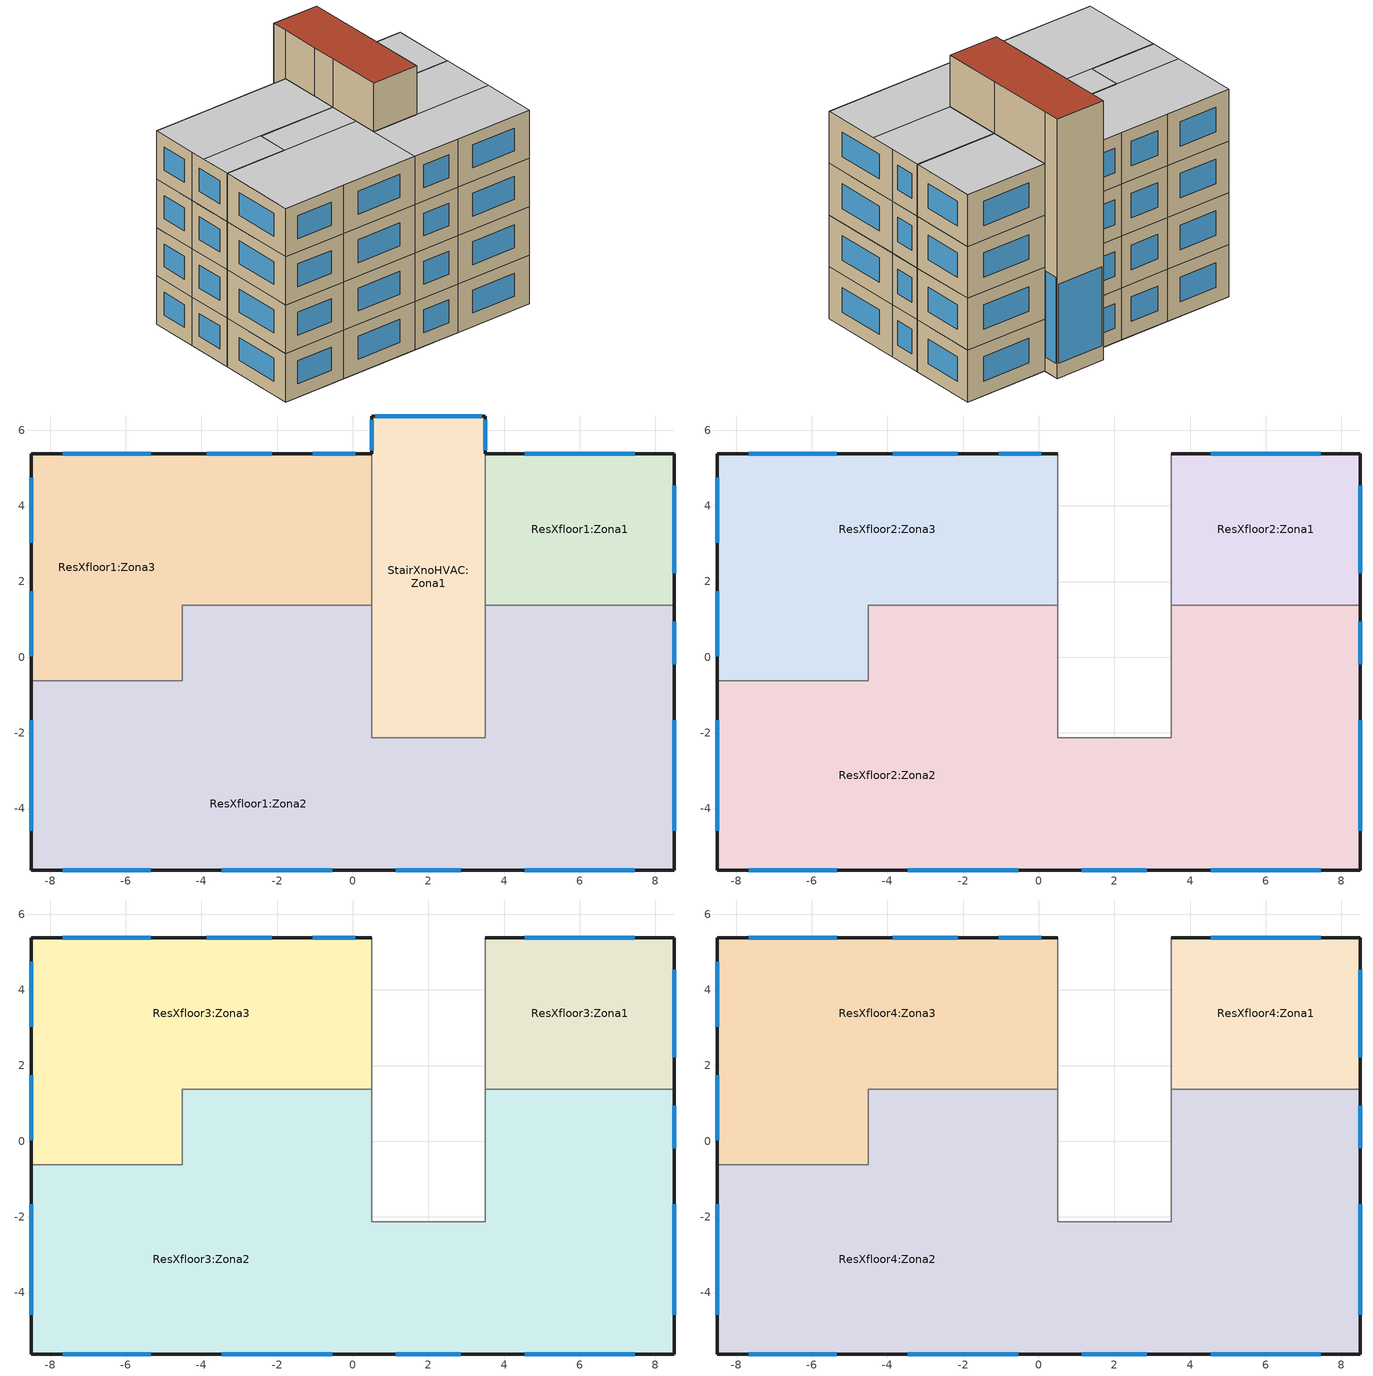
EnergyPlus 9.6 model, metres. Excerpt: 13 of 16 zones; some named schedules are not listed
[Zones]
ResXfloor1:Zona3
 floor adiabatic (Pavimento interno di progetto): 0.5,1.38 -4.5,1.38 -4.5,5.38 0.5,5.38 z0; -4.5,-0.62 -8.5,-0.62 -8.5,5.38 -4.5,5.38 z0
 wall outside (_wall_MOD): 0.5,5.38 -1.5,5.38 -4.5,5.38 -8.5,5.38 -8.5,2.38 -8.5,-0.62 z0:3
 wall to ResXfloor1:Zona2 (115mm single leaf brick (plastered both sides)): -8.5,-0.62 -6,-0.62 -4.5,-0.62 -4.5,1.38 -1.5,1.38 0.5,1.38 z0:3
 wall to StairXnoHVAC:Zona1 (Parete semi-esposta di progetto): 0.5,1.38 0.5,2.88 0.5,5.38 z0:3
 window (Dbl LoE (e2=.1) Clr 6mm/13mm Arg - 1001): 0.06,5.38 -1.06,5.38 / -2.14,5.38 -3.86,5.38 / -5.34,5.38 -7.66,5.38 / -8.5,4.74 -8.5,3.02 / -8.5,1.74 -8.5,0.02 z0.84:2.26
ResXfloor1:Zona2
 floor adiabatic (Pavimento interno di progetto): -4.5,-2.12 -8.5,-2.12 -8.5,-0.62 -4.5,-0.62 z0; 0.5,-2.12 -4.5,-2.12 -4.5,1.38 0.5,1.38 z0; 3.5,-5.62 -8.5,-5.62 -8.5,-2.12 3.5,-2.12 z0; 8.5,-5.62 3.5,-5.62 3.5,1.38 8.5,1.38 z0
 wall outside (_wall_MOD): -8.5,-0.62 -8.5,-5.62 -4.5,-5.62 0.5,-5.62 3.5,-5.62 8.5,-5.62 8.5,-0.62 8.5,1.38 z0:3
 wall to StairXnoHVAC:Zona1 (Parete semi-esposta di progetto): 3.5,1.38 3.5,-2.12 0.5,-2.12 0.5,1.38 z0:3
 wall to ResXfloor1:Zona1 (115mm single leaf brick (plastered both sides)): 8.5,1.38 3.5,1.38 z0:3
 window (Dbl LoE (e2=.1) Clr 6mm/13mm Arg - 1001): -8.5,-1.66 -8.5,-4.58 / -7.66,-5.62 -5.34,-5.62 / -3.46,-5.62 -0.54,-5.62 / 1.14,-5.62 2.86,-5.62 / 4.54,-5.62 7.46,-5.62 / 8.5,-4.58 8.5,-1.66 / 8.5,-0.18 8.5,0.94 z0.84:2.26
StairXnoHVAC:Zona1
 floor adiabatic (Pavimento interno di progetto): 3.5,-2.12 0.5,-2.12 0.5,6.38 3.5,6.38 z0
 wall outside (_wall_MOD): 3.5,5.38 3.5,6.38 0.5,6.38 0.5,5.38 z0:15
 wall to ResXfloor1:Zona1 (Parete semi-esposta di progetto_Rev): 3.5,1.38 3.5,5.38 z0:3
 wall to ResXfloor2:Zona3 (Parete semi-esposta di progetto_Rev): 0.5,5.38 0.5,2.88 0.5,1.38 z3:6
 wall to ResXfloor2:Zona2 (Parete semi-esposta di progetto_Rev): 0.5,1.38 0.5,-2.12 3.5,-2.12 3.5,1.38 z3:6
 wall to ResXfloor2:Zona1 (Parete semi-esposta di progetto_Rev): 3.5,1.38 3.5,5.38 z3:6
 wall to ResXfloor3:Zona3 (Parete semi-esposta di progetto_Rev): 0.5,5.38 0.5,2.88 0.5,1.38 z6:9
 wall to ResXfloor3:Zona2 (Parete semi-esposta di progetto_Rev): 0.5,1.38 0.5,-2.12 3.5,-2.12 3.5,1.38 z6:9
 wall to ResXfloor3:Zona1 (Parete semi-esposta di progetto_Rev): 3.5,1.38 3.5,5.38 z6:9
 wall to ResXfloor4:Zona3 (Parete semi-esposta di progetto_Rev): 0.5,5.38 0.5,2.88 0.5,1.38 z9:12
 wall to ResXfloor4:Zona2 (Parete semi-esposta di progetto_Rev): 0.5,1.38 0.5,-2.12 3.5,-2.12 3.5,1.38 z9:12
 wall to ResXfloor4:Zona1 (Parete semi-esposta di progetto_Rev): 3.5,1.38 3.5,5.38 z9:12
 wall to ResXfloor5:Zona3 (Parete semi-esposta di progetto_Rev): 0.5,5.38 0.5,2.88 0.5,1.38 z12:15
 wall to ResXfloor5:Zona2 (Parete semi-esposta di progetto_Rev): 0.5,1.38 0.5,-2.12 3.5,-2.12 3.5,1.38 z12:15
 wall to ResXfloor5:Zona1 (Parete semi-esposta di progetto_Rev): 3.5,1.38 3.5,5.38 z12:15
 window (Dbl LoE (e2=.1) Clr 6mm/13mm Arg - 1001): 3.5,5.47 3.5,6.28 z0.84:5.82
 window (Sgl Clr 6mm - 1002): 3.4,6.38 0.59,6.38 z0.84:5.43
 window (Trp LoE (e2=e5=.1) Clr 3mm/13mm Arg - 1003): 0.5,6.28 0.5,5.47 z0.84:5.82
 roof outside (_FlatRoof_mod): 0.5,-2.12 3.5,-2.12 3.5,6.38 0.5,6.38 z15
ResXfloor1:Zona1
 floor adiabatic (Pavimento interno di progetto): 8.5,1.38 3.5,1.38 3.5,5.38 8.5,5.38 z0
 wall outside (_wall_MOD): 8.5,1.38 8.5,5.38 3.5,5.38 z0:3
 window (Dbl LoE (e2=.1) Clr 6mm/13mm Arg - 1001): 8.5,2.21 8.5,4.54 / 7.46,5.38 4.54,5.38 z0.84:2.26
ResXfloor2:Zona3
 floor to ResXfloor1:Zona3 (Pavimento interno di progetto_Reversed_Rev): -4.5,-0.62 -8.5,-0.62 -8.5,1.38 -4.5,1.38 z3; 0.5,1.38 -8.5,1.38 -8.5,5.38 0.5,5.38 z3
 wall outside (_wall_MOD): 0.5,5.38 -1.5,5.38 -4.5,5.38 -8.5,5.38 -8.5,2.38 -8.5,-0.62 z3:6
 wall to ResXfloor2:Zona2 (115mm single leaf brick (plastered both sides)): -8.5,-0.62 -6,-0.62 -4.5,-0.62 -4.5,1.38 -1.5,1.38 0.5,1.38 z3:6
 window (Dbl LoE (e2=.1) Clr 6mm/13mm Arg - 1001): 0.06,5.38 -1.06,5.38 / -2.14,5.38 -3.86,5.38 / -5.34,5.38 -7.66,5.38 / -8.5,4.74 -8.5,3.02 / -8.5,1.74 -8.5,0.02 z3.84:5.26
ResXfloor2:Zona2
 floor to ResXfloor1:Zona2 (Pavimento interno di progetto_Reversed_Rev): 8.5,-2.12 3.5,-2.12 3.5,1.38 8.5,1.38 z3; 8.5,-5.62 0.5,-5.62 0.5,-2.12 8.5,-2.12 z3; 0.5,-0.62 -4.5,-0.62 -4.5,1.38 0.5,1.38 z3; 0.5,-5.62 -8.5,-5.62 -8.5,-0.62 0.5,-0.62 z3
 wall outside (_wall_MOD): -8.5,-0.62 -8.5,-5.62 -4.5,-5.62 0.5,-5.62 3.5,-5.62 8.5,-5.62 8.5,-0.62 8.5,1.38 z3:6
 wall to ResXfloor2:Zona1 (115mm single leaf brick (plastered both sides)): 8.5,1.38 3.5,1.38 z3:6
 window (Dbl LoE (e2=.1) Clr 6mm/13mm Arg - 1001): -8.5,-1.66 -8.5,-4.58 / -7.66,-5.62 -5.34,-5.62 / -3.46,-5.62 -0.54,-5.62 / 1.14,-5.62 2.86,-5.62 / 4.54,-5.62 7.46,-5.62 / 8.5,-4.58 8.5,-1.66 / 8.5,-0.18 8.5,0.94 z3.84:5.26
ResXfloor2:Zona1
 floor to ResXfloor1:Zona1 (Pavimento interno di progetto_Reversed_Rev): 8.5,1.38 3.5,1.38 3.5,5.38 8.5,5.38 z3
 wall outside (_wall_MOD): 8.5,1.38 8.5,5.38 3.5,5.38 z3:6
 window (Dbl LoE (e2=.1) Clr 6mm/13mm Arg - 1001): 8.5,2.21 8.5,4.54 / 7.46,5.38 4.54,5.38 z3.84:5.26
ResXfloor3:Zona3
 floor to ResXfloor2:Zona3 (Pavimento interno di progetto_Reversed_Rev): -4.5,-0.62 -8.5,-0.62 -8.5,1.38 -4.5,1.38 z6; 0.5,1.38 -8.5,1.38 -8.5,5.38 0.5,5.38 z6
 wall outside (_wall_MOD): 0.5,5.38 -1.5,5.38 -4.5,5.38 -8.5,5.38 -8.5,2.38 -8.5,-0.62 z6:9
 wall to ResXfloor3:Zona2 (115mm single leaf brick (plastered both sides)): -8.5,-0.62 -6,-0.62 -4.5,-0.62 -4.5,1.38 -1.5,1.38 0.5,1.38 z6:9
 window (Dbl LoE (e2=.1) Clr 6mm/13mm Arg - 1001): 0.06,5.38 -1.06,5.38 / -2.14,5.38 -3.86,5.38 / -5.34,5.38 -7.66,5.38 / -8.5,4.74 -8.5,3.02 / -8.5,1.74 -8.5,0.02 z6.84:8.26
ResXfloor3:Zona2
 floor to ResXfloor2:Zona2 (Pavimento interno di progetto_Reversed_Rev): 8.5,-2.12 3.5,-2.12 3.5,1.38 8.5,1.38 z6; 8.5,-5.62 0.5,-5.62 0.5,-2.12 8.5,-2.12 z6; 0.5,-0.62 -4.5,-0.62 -4.5,1.38 0.5,1.38 z6; 0.5,-5.62 -8.5,-5.62 -8.5,-0.62 0.5,-0.62 z6
 wall outside (_wall_MOD): -8.5,-0.62 -8.5,-5.62 -4.5,-5.62 0.5,-5.62 3.5,-5.62 8.5,-5.62 8.5,-0.62 8.5,1.38 z6:9
 wall to ResXfloor3:Zona1 (115mm single leaf brick (plastered both sides)): 8.5,1.38 3.5,1.38 z6:9
 window (Dbl LoE (e2=.1) Clr 6mm/13mm Arg - 1001): -8.5,-1.66 -8.5,-4.58 / -7.66,-5.62 -5.34,-5.62 / -3.46,-5.62 -0.54,-5.62 / 1.14,-5.62 2.86,-5.62 / 4.54,-5.62 7.46,-5.62 / 8.5,-4.58 8.5,-1.66 / 8.5,-0.18 8.5,0.94 z6.84:8.26
ResXfloor3:Zona1
 floor to ResXfloor2:Zona1 (Pavimento interno di progetto_Reversed_Rev): 8.5,1.38 3.5,1.38 3.5,5.38 8.5,5.38 z6
 wall outside (_wall_MOD): 8.5,1.38 8.5,5.38 3.5,5.38 z6:9
 window (Dbl LoE (e2=.1) Clr 6mm/13mm Arg - 1001): 8.5,2.21 8.5,4.54 / 7.46,5.38 4.54,5.38 z6.84:8.26
ResXfloor4:Zona3
 floor to ResXfloor3:Zona3 (Pavimento interno di progetto_Reversed_Rev): -4.5,-0.62 -8.5,-0.62 -8.5,1.38 -4.5,1.38 z9; 0.5,1.38 -8.5,1.38 -8.5,5.38 0.5,5.38 z9
 wall outside (_wall_MOD): 0.5,5.38 -1.5,5.38 -4.5,5.38 -8.5,5.38 -8.5,2.38 -8.5,-0.62 z9:12
 wall to ResXfloor4:Zona2 (115mm single leaf brick (plastered both sides)): -8.5,-0.62 -6,-0.62 -4.5,-0.62 -4.5,1.38 -1.5,1.38 0.5,1.38 z9:12
 window (Dbl LoE (e2=.1) Clr 6mm/13mm Arg - 1001): 0.06,5.38 -1.06,5.38 / -2.14,5.38 -3.86,5.38 / -5.34,5.38 -7.66,5.38 / -8.5,4.74 -8.5,3.02 / -8.5,1.74 -8.5,0.02 z9.84:11.26
 ceiling to ResXfloor5:Zona3 (Pavimento interno di progetto_Reversed): -8.5,-0.62 -4.5,-0.62 -4.5,1.38 -8.5,1.38 z12; -8.5,1.38 0.5,1.38 0.5,5.38 -8.5,5.38 z12
ResXfloor4:Zona2
 floor to ResXfloor3:Zona2 (Pavimento interno di progetto_Reversed_Rev): 8.5,-2.12 3.5,-2.12 3.5,1.38 8.5,1.38 z9; 8.5,-5.62 0.5,-5.62 0.5,-2.12 8.5,-2.12 z9; 0.5,-0.62 -4.5,-0.62 -4.5,1.38 0.5,1.38 z9; 0.5,-5.62 -8.5,-5.62 -8.5,-0.62 0.5,-0.62 z9
 wall outside (_wall_MOD): -8.5,-0.62 -8.5,-5.62 -4.5,-5.62 0.5,-5.62 3.5,-5.62 8.5,-5.62 8.5,-0.62 8.5,1.38 z9:12
 wall to ResXfloor4:Zona1 (115mm single leaf brick (plastered both sides)): 8.5,1.38 3.5,1.38 z9:12
 window (Dbl LoE (e2=.1) Clr 6mm/13mm Arg - 1001): -8.5,-1.66 -8.5,-4.58 / -7.66,-5.62 -5.34,-5.62 / -3.46,-5.62 -0.54,-5.62 / 1.14,-5.62 2.86,-5.62 / 4.54,-5.62 7.46,-5.62 / 8.5,-4.58 8.5,-1.66 / 8.5,-0.18 8.5,0.94 z9.84:11.26
 ceiling to ResXfloor5:Zona2 (Pavimento interno di progetto_Reversed): 3.5,-2.12 8.5,-2.12 8.5,1.38 3.5,1.38 z12; 0.5,-5.62 8.5,-5.62 8.5,-2.12 0.5,-2.12 z12; -4.5,-0.62 0.5,-0.62 0.5,1.38 -4.5,1.38 z12; -8.5,-5.62 0.5,-5.62 0.5,-0.62 -8.5,-0.62 z12
ResXfloor4:Zona1
 floor to ResXfloor3:Zona1 (Pavimento interno di progetto_Reversed_Rev): 8.5,1.38 3.5,1.38 3.5,5.38 8.5,5.38 z9
 wall outside (_wall_MOD): 8.5,1.38 8.5,5.38 3.5,5.38 z9:12
 window (Dbl LoE (e2=.1) Clr 6mm/13mm Arg - 1001): 8.5,2.21 8.5,4.54 / 7.46,5.38 4.54,5.38 z9.84:11.26
 ceiling to ResXfloor5:Zona1 (Pavimento interno di progetto_Reversed): 3.5,1.38 8.5,1.38 8.5,5.38 3.5,5.38 z12
shading: 0.5,5.38 3.5,5.38 3.5,6.38 0.5,6.38 z0; -8.5,-5.62 8.5,-5.62 8.5,5.38 -8.5,5.38 z0
[Building]
Building: North Axis=0; Terrain=Suburbs; Loads Convergence Tolerance Value=0.04; Temperature Convergence Tolerance Value=0.4; Solar Distribution=FullExterior; Maximum Number of Warmup Days=25; Minimum Number of Warmup Days=6
[Site:Location]
Senza titolo (01-01:31-12)  (01-01:31-12): Latitude=45.22; Longitude=7.65; Time Zone=1; Elevation=287
[SizingPeriod:DesignDay] Day of Month=15; Day Type=SummerDesignDay; Humidity Condition Type=WetBulb; Barometric Pressure=97924.4; Wind Speed=0; Wind Direction=0; Rain Indicator=No; Snow Indicator=No; Daylight Saving Time Indicator=Yes; Solar Model Indicator=ASHRAEClearSky; Sky Clearness=0.98
Name | Month | Maximum DryBulb Temperature | Daily DryBulb Temperature Range | Wetbulb or DewPoint at Maximum DryBulb
Summer Design Day in Senza titolo (01-01:31-12) Giu | 6 | 31.8 | 11.1 | 22.9
Summer Design Day in Senza titolo (01-01:31-12) Lug | 7 | 32.1 | 11 | 22.8
Summer Design Day in Senza titolo (01-01:31-12) Ago | 8 | 32.8 | 11.5 | 23.5
Summer Design Day in Senza titolo (01-01:31-12) Set | 9 | 29 | 11.5 | 20.2
[Site:GroundTemperature:BuildingSurface]
18, 18, 18, 18, 18, 18, 18, 18, 18, 18, 18, 18
[Site:GroundTemperature:FCfactorMethod]
January Ground Temperature=1.99; February Ground Temperature=1.11; March Ground Temperature=2.67; April Ground Temperature=5.12; May Ground Temperature=11.52; June Ground Temperature=16.46; July Ground Temperature=19.79; August Ground Temperature=20.81; September Ground Temperature=19.08; October Ground Temperature=15.24; November Ground Temperature=10.12; December Ground Temperature=5.36
[Site:GroundTemperature:Shallow]
14, 14, 14, 14, 14, 14, 14, 14, 14, 14, 14, 14
[Site:GroundTemperature:Deep]
14, 14, 14, 14, 14, 14, 14, 14, 14, 14, 14, 14
[Site:GroundReflectance]
0.2, 0.2, 0.2, 0.2, 0.2, 0.2, 0.2, 0.2, 0.2, 0.2, 0.2, 0.2
[Site:GroundReflectance:SnowModifier]
2, 2
[Material] Roughness=Rough; Thermal Absorptance=0.9
Name | Thickness | Conductivity | Density | Specific Heat | Solar Absorptance | Visible Absorptance
Cast Concrete (Dense)_.1 | 0.1 | 1.4 | 2100 | 840 | 0.6 | 0.6
Gypsum Plastering_.013 | 0.013 | 0.4 | 1000 | 1000 | 0.5 | 0.5
Brickwork Inner_.115 | 0.115 | 0.62 | 1700 | 800 | 0.7 | 0.7
Brickwork Outer_.1 | 0.1 | 0.84 | 1700 | 800 | 0.7 | 0.7
XPS Extruded Polystyrene  - CO2 Blowing_.0795 | 0.0795 | 0.034 | 35 | 1400 | 0.6 | 0.6
Concrete Block (Medium)_.1 | 0.1 | 0.51 | 1400 | 1000 | 0.6 | 0.6
Cement/plaster/mortar - cement plaster sand aggregate_.015 | 0.015 | 0.72 | 1860 | 840 | 0.6 | 0.6
_Insulation_.0001 | 0.0001 | 0.04 | 15 | 1400 | 0.6 | 0.6
Brick_.06 | 0.06 | 0.72 | 1920 | 840 | 0.6 | 0.6
Concrete Block (Medium)_.13 | 0.13 | 0.51 | 1400 | 1000 | 0.6 | 0.6
Gypsum Plastering_.015 | 0.015 | 0.4 | 1000 | 1000 | 0.5 | 0.5
Asphalt 1_.01 | 0.01 | 0.7 | 2100 | 1000 | 0.85 | 0.9
MW Glass Wool (rolls)_.0001 | 0.0001 | 0.04 | 12 | 840 | 0.6 | 0.6
Cement/plaster/mortar - cement plaster_.04 | 0.04 | 0.72 | 1760 | 840 | 0.6 | 0.6
Concrete cast - dense reinforced_.2 | 0.2 | 1.9 | 2300 | 840 | 0.6 | 0.6
Plasterboard_.013 | 0.013 | 0.25 | 2800 | 896 | 0.5 | 0.5
[Material:NoMass]
9_RVAL_4: Roughness=Rough; Thermal Resistance=0.18; Thermal Absorptance=0.9; Solar Absorptance=0.7; Visible Absorptance=0.7
[WindowMaterial:Glazing] Optical Data Type=SpectralAverage; Infrared Transmittance at Normal Incidence=0; Conductivity=0.9; Dirt Correction Factor for Solar and Visible Transmittance=1
Name | Thickness | Solar Transmittance at Normal Incidence | Front Side Solar Reflectance at Normal Incidence | Back Side Solar Reflectance at Normal Incidence | Visible Transmittance at Normal Incidence | Front Side Visible Reflectance at Normal Incidence | Back Side Visible Reflectance at Normal Incidence | Front Side Infrared Hemispherical Emissivity | Back Side Infrared Hemispherical Emissivity
2 | 0.003 | 0.837 | 0.075 | 0.075 | 0.898 | 0.081 | 0.081 | 0.84 | 0.84
3 | 0.006 | 0.775 | 0.071 | 0.071 | 0.881 | 0.08 | 0.08 | 0.84 | 0.84
40 | 0.003 | 0.63 | 0.19 | 0.22 | 0.85 | 0.056 | 0.079 | 0.84 | 0.1
41 | 0.003 | 0.63 | 0.22 | 0.19 | 0.85 | 0.079 | 0.056 | 0.1 | 0.84
42 | 0.006 | 0.6 | 0.17 | 0.22 | 0.84 | 0.055 | 0.078 | 0.84 | 0.1
[WindowMaterial:Gas]
1004: Gas Type=Argon; Thickness=0.013
[WindowMaterial:Blind]
20002: Slat Orientation=Horizontal; Slat Width=0.025; Slat Separation=0.01875; Slat Thickness=0.001; Slat Angle=45; Slat Conductivity=0.9; Slat Beam Solar Transmittance=0; Front Side Slat Beam Solar Reflectance=0.5; Back Side Slat Beam Solar Reflectance=0.5; Slat Diffuse Solar Transmittance=0; Front Side Slat Diffuse Solar Reflectance=0.5; Back Side Slat Diffuse Solar Reflectance=0.5; Slat Beam Visible Transmittance=0; Front Side Slat Beam Visible Reflectance=0.5; Back Side Slat Beam Visible Reflectance=0.5; Slat Diffuse Visible Transmittance=0; Front Side Slat Diffuse Visible Reflectance=0.5; Back Side Slat Diffuse Visible Reflectance=0.5; Slat Infrared Hemispherical Transmittance=0; Front Side Slat Infrared Hemispherical Emissivity=0.9; Back Side Slat Infrared Hemispherical Emissivity=0.9; Blind to Glass Distance=0.05; Blind Top Opening Multiplier=0.5; Blind Bottom Opening Multiplier=0.5; Blind Left Side Opening Multiplier=0.5; Blind Right Side Opening Multiplier=0.5; Minimum Slat Angle=0; Maximum Slat Angle=180
[Construction]
Pavimento interno di progetto; Pavimento interno di progetto_Reversed; Pavimento interno di progetto_Reversed_Rev; Massa interna di progetto: Cast Concrete (Dense)_.1
115mm single leaf brick (plastered both sides): Gypsum Plastering_.013, Brickwork Inner_.115, Gypsum Plastering_.013
Parete semi-esposta di progetto: Brickwork Outer_.1, XPS Extruded Polystyrene  - CO2 Blowing_.0795, Concrete Block (Medium)_.1, Gypsum Plastering_.013
Parete semi-esposta di progetto_Rev: Gypsum Plastering_.013, Concrete Block (Medium)_.1, XPS Extruded Polystyrene  - CO2 Blowing_.0795, Brickwork Outer_.1
_wall_MOD: Cement/plaster/mortar - cement plaster sand aggregate_.015, _Insulation_.0001, Brick_.06, 9_RVAL_4, Concrete Block (Medium)_.13, Gypsum Plastering_.015
_FlatRoof_mod: Asphalt 1_.01, MW Glass Wool (rolls)_.0001, Cement/plaster/mortar - cement plaster_.04, Concrete cast - dense reinforced_.2, Plasterboard_.013
Dbl LoE (e2=.1) Clr 6mm/13mm Arg - 1001: 42, 1004, 3
Dbl LoE (e2=.1) Clr 6mm/13mm Arg - 2001: 20002, 42, 1004, 3
Sgl Clr 6mm - 1002: 3
Trp LoE (e2=e5=.1) Clr 3mm/13mm Arg - 1003: 40, 1004, 2, 1004, 41
Trp LoE (e2=e5=.1) Clr 3mm/13mm Arg - 2003: 40, 1004, 2, 1004, 41, 20002
[Zone] Type=1; Multiplier=1; Zone Inside Convection Algorithm=TARP
Name | Volume | Floor Area | Part of Total Floor Area
ResXfloor1:Zona3; ResXfloor2:Zona3; ResXfloor3:Zona3; ResXfloor4:Zona3 | 131.9602 | 43.9867 | Yes
ResXfloor1:Zona2; ResXfloor2:Zona2; ResXfloor3:Zona2; ResXfloor4:Zona2 | 301.5398 | 100.5133 | Yes
ResXfloor1:Zona1; ResXfloor2:Zona1; ResXfloor3:Zona1; ResXfloor4:Zona1 | 60 | 20 | Yes
StairXnoHVAC:Zona1 | 382.5 | 25.5 | No
[WindowShadingControl] Schedule=Summer (Northern Hemisphere); Shading Control Is Scheduled=Yes; Glare Control Is Active=No; Type of Slat Angle Control for Blinds=FixedSlatAngle; Multiple Surface Control Type=Group
Name | Zone | Shading Type | Construction with Shading | Shading Control Type | Setpoint | Setpoint 2 | Fenestration Surface 1 | Fenestration Surface 2 | Fenestration Surface 3 | Fenestration Surface 4 | Fenestration Surface 5 | Fenestration Surface 6 | Fenestration Surface 7
11001 | ResXfloor1:Zona3 | ExteriorBlind | Dbl LoE (e2=.1) Clr 6mm/13mm Arg - 2001 | OnIfHighOutdoorAirTempAndHighHorizontalSolar | 24 | 120 | ResXfloor1:Zona3_Wall_7_0_0_0_0_0_Win | ResXfloor1:Zona3_Wall_8_0_0_0_0_0_Win | ResXfloor1:Zona3_Wall_9_0_0_0_0_0_Win | ResXfloor1:Zona3_Wall_10_0_0_0_0_0_Win | ResXfloor1:Zona3_Wall_11_0_0_0_0_0_Win
21001 | ResXfloor1:Zona2 | ExteriorBlind | Dbl LoE (e2=.1) Clr 6mm/13mm Arg - 2001 | OnIfHighOutdoorAirTempAndHighHorizontalSolar | 24 | 120 | ResXfloor1:Zona2_Wall_8_0_0_0_0_0_Win | ResXfloor1:Zona2_Wall_9_0_0_0_0_0_Win | ResXfloor1:Zona2_Wall_10_0_0_0_0_0_Win | ResXfloor1:Zona2_Wall_11_0_0_0_0_0_Win | ResXfloor1:Zona2_Wall_12_0_0_0_0_0_Win | ResXfloor1:Zona2_Wall_13_0_0_0_0_0_Win | ResXfloor1:Zona2_Wall_14_0_0_0_0_0_Win
31001 | ResXfloor1:Zona1 | ExteriorBlind | Dbl LoE (e2=.1) Clr 6mm/13mm Arg - 2001 | OnIfHighOutdoorAirTempAndHighHorizontalSolar | 24 | 120 | ResXfloor1:Zona1_Wall_2_0_0_0_0_0_Win | ResXfloor1:Zona1_Wall_3_0_0_0_0_0_Win
41001 | ResXfloor2:Zona3 | ExteriorBlind | Dbl LoE (e2=.1) Clr 6mm/13mm Arg - 2001 | OnIfHighOutdoorAirTempAndHighHorizontalSolar | 24 | 120 | ResXfloor2:Zona3_Wall_7_0_0_0_0_0_Win | ResXfloor2:Zona3_Wall_8_0_0_0_0_0_Win | ResXfloor2:Zona3_Wall_9_0_0_0_0_0_Win | ResXfloor2:Zona3_Wall_10_0_0_0_0_0_Win | ResXfloor2:Zona3_Wall_11_0_0_0_0_0_Win
51001 | ResXfloor2:Zona2 | ExteriorBlind | Dbl LoE (e2=.1) Clr 6mm/13mm Arg - 2001 | OnIfHighOutdoorAirTempAndHighHorizontalSolar | 24 | 120 | ResXfloor2:Zona2_Wall_8_0_0_0_0_0_Win | ResXfloor2:Zona2_Wall_9_0_0_0_0_0_Win | ResXfloor2:Zona2_Wall_10_0_0_0_0_0_Win | ResXfloor2:Zona2_Wall_11_0_0_0_0_0_Win | ResXfloor2:Zona2_Wall_12_0_0_0_0_0_Win | ResXfloor2:Zona2_Wall_13_0_0_0_0_0_Win | ResXfloor2:Zona2_Wall_14_0_0_0_0_0_Win
61001 | ResXfloor2:Zona1 | ExteriorBlind | Dbl LoE (e2=.1) Clr 6mm/13mm Arg - 2001 | OnIfHighOutdoorAirTempAndHighHorizontalSolar | 24 | 120 | ResXfloor2:Zona1_Wall_2_0_0_0_0_0_Win | ResXfloor2:Zona1_Wall_3_0_0_0_0_0_Win
71001 | ResXfloor3:Zona3 | ExteriorBlind | Dbl LoE (e2=.1) Clr 6mm/13mm Arg - 2001 | OnIfHighOutdoorAirTempAndHighHorizontalSolar | 24 | 120 | ResXfloor3:Zona3_Wall_7_0_0_0_0_0_Win | ResXfloor3:Zona3_Wall_8_0_0_0_0_0_Win | ResXfloor3:Zona3_Wall_9_0_0_0_0_0_Win | ResXfloor3:Zona3_Wall_10_0_0_0_0_0_Win | ResXfloor3:Zona3_Wall_11_0_0_0_0_0_Win
81001 | ResXfloor3:Zona2 | ExteriorBlind | Dbl LoE (e2=.1) Clr 6mm/13mm Arg - 2001 | OnIfHighOutdoorAirTempAndHighHorizontalSolar | 24 | 120 | ResXfloor3:Zona2_Wall_8_0_0_0_0_0_Win | ResXfloor3:Zona2_Wall_9_0_0_0_0_0_Win | ResXfloor3:Zona2_Wall_10_0_0_0_0_0_Win | ResXfloor3:Zona2_Wall_11_0_0_0_0_0_Win | ResXfloor3:Zona2_Wall_12_0_0_0_0_0_Win | ResXfloor3:Zona2_Wall_13_0_0_0_0_0_Win | ResXfloor3:Zona2_Wall_14_0_0_0_0_0_Win
91001 | ResXfloor3:Zona1 | ExteriorBlind | Dbl LoE (e2=.1) Clr 6mm/13mm Arg - 2001 | OnIfHighOutdoorAirTempAndHighHorizontalSolar | 24 | 120 | ResXfloor3:Zona1_Wall_2_0_0_0_0_0_Win | ResXfloor3:Zona1_Wall_3_0_0_0_0_0_Win
101001 | ResXfloor4:Zona3 | ExteriorBlind | Dbl LoE (e2=.1) Clr 6mm/13mm Arg - 2001 | OnIfHighOutdoorAirTempAndHighHorizontalSolar | 24 | 120 | ResXfloor4:Zona3_Wall_7_0_0_0_0_0_Win | ResXfloor4:Zona3_Wall_8_0_0_0_0_0_Win | ResXfloor4:Zona3_Wall_9_0_0_0_0_0_Win | ResXfloor4:Zona3_Wall_10_0_0_0_0_0_Win | ResXfloor4:Zona3_Wall_11_0_0_0_0_0_Win
111001 | ResXfloor4:Zona2 | ExteriorBlind | Dbl LoE (e2=.1) Clr 6mm/13mm Arg - 2001 | OnIfHighOutdoorAirTempAndHighHorizontalSolar | 24 | 120 | ResXfloor4:Zona2_Wall_8_0_0_0_0_0_Win | ResXfloor4:Zona2_Wall_9_0_0_0_0_0_Win | ResXfloor4:Zona2_Wall_10_0_0_0_0_0_Win | ResXfloor4:Zona2_Wall_11_0_0_0_0_0_Win | ResXfloor4:Zona2_Wall_12_0_0_0_0_0_Win | ResXfloor4:Zona2_Wall_13_0_0_0_0_0_Win | ResXfloor4:Zona2_Wall_14_0_0_0_0_0_Win
121001 | ResXfloor4:Zona1 | ExteriorBlind | Dbl LoE (e2=.1) Clr 6mm/13mm Arg - 2001 | OnIfHighOutdoorAirTempAndHighHorizontalSolar | 24 | 120 | ResXfloor4:Zona1_Wall_2_0_0_0_0_0_Win | ResXfloor4:Zona1_Wall_3_0_0_0_0_0_Win
161001 | StairXnoHVAC:Zona1 | ExteriorBlind | Dbl LoE (e2=.1) Clr 6mm/13mm Arg - 2001 | OnIfHighOutdoorAirTempAndHighHorizontalSolar | 24 | 120 | StairXnoHVAC:Zona1_Wall_2_0_0_0_0_0_Win
11003 | StairXnoHVAC:Zona1 | InteriorBlind | Trp LoE (e2=e5=.1) Clr 3mm/13mm Arg - 2003 | OnIfScheduleAllows |  | 0 | StairXnoHVAC:Zona1_Wall_4_0_0_0_0_0_Win
[InternalMass] Construction=Massa interna di progetto
Name | Zone or ZoneList | Surface Area
ResXfloor1:Zona3 Internal mass | ResXfloor1:Zona3 | 100
ResXfloor1:Zona2 Internal mass | ResXfloor1:Zona2 | 112
ResXfloor2:Zona3 Internal mass | ResXfloor2:Zona3 | 100
ResXfloor2:Zona2 Internal mass | ResXfloor2:Zona2 | 112
ResXfloor3:Zona3 Internal mass | ResXfloor3:Zona3 | 100
ResXfloor3:Zona2 Internal mass | ResXfloor3:Zona2 | 112
ResXfloor4:Zona3 Internal mass | ResXfloor4:Zona3 | 100
ResXfloor4:Zona2 Internal mass | ResXfloor4:Zona2 | 112
[PEOPLE] Number of People Schedule=_EN16798-1_RES_OCC; Number of People Calculation Method=People/Area; People per Floor Area=0.0188; Fraction Radiant=0.3; Sensible Heat Fraction=AutoCalculate; Carbon Dioxide Generation Rate=3.82e-08; Enable ASHRAE 55 Comfort Warnings=No; Mean Radiant Temperature Calculation Type=ZoneAveraged; Work Efficiency Schedule=Work efficiency; Clothing Insulation Calculation Method=ClothingInsulationSchedule; Air Velocity Schedule=Default Air Velocity for Comfort Calculations; Thermal Comfort Model 1 Type=Fanger; Thermal Comfort Model 2 Type=AdaptiveCEN15251
Name | Zone or ZoneList or Space or SpaceList | Activity Level Schedule | Clothing Insulation Schedule
People ResXfloor1:Zona3 | ResXfloor1:Zona3 | Activity Schedule 1229 | Clothing Schedule 1229
People ResXfloor1:Zona2 | ResXfloor1:Zona2 | Activity Schedule 1244 | Clothing Schedule 1244
People ResXfloor1:Zona1 | ResXfloor1:Zona1 | Activity Schedule 1263 | Clothing Schedule 1263
People ResXfloor2:Zona3 | ResXfloor2:Zona3 | Activity Schedule 1302 | Clothing Schedule 1302
People ResXfloor2:Zona2 | ResXfloor2:Zona2 | Activity Schedule 1317 | Clothing Schedule 1317
People ResXfloor2:Zona1 | ResXfloor2:Zona1 | Activity Schedule 1336 | Clothing Schedule 1336
People ResXfloor3:Zona3 | ResXfloor3:Zona3 | Activity Schedule 1375 | Clothing Schedule 1375
People ResXfloor3:Zona2 | ResXfloor3:Zona2 | Activity Schedule 1390 | Clothing Schedule 1390
People ResXfloor3:Zona1 | ResXfloor3:Zona1 | Activity Schedule 1409 | Clothing Schedule 1409
People ResXfloor4:Zona3 | ResXfloor4:Zona3 | Activity Schedule 1448 | Clothing Schedule 1448
People ResXfloor4:Zona2 | ResXfloor4:Zona2 | Activity Schedule 1463 | Clothing Schedule 1463
People ResXfloor4:Zona1 | ResXfloor4:Zona1 | Activity Schedule 1482 | Clothing Schedule 1482
[Lights] Schedule=_EN16798-1_RES_light; Design Level Calculation Method=Watts/Area; Watts per Zone Floor Area=3; Return Air Fraction=0; Fraction Radiant=0.42; Fraction Visible=0.18; Fraction Replaceable=1
Name | Zone or ZoneList or Space or SpaceList | EndUse Subcategory
ResXfloor1:Zona3 General lighting | ResXfloor1:Zona3 | ELECTRIC EQUIPMENT#ResXfloor1:Zona3#GeneralLights
ResXfloor1:Zona2 General lighting | ResXfloor1:Zona2 | ELECTRIC EQUIPMENT#ResXfloor1:Zona2#GeneralLights
ResXfloor1:Zona1 General lighting | ResXfloor1:Zona1 | ELECTRIC EQUIPMENT#ResXfloor1:Zona1#GeneralLights
ResXfloor2:Zona3 General lighting | ResXfloor2:Zona3 | ELECTRIC EQUIPMENT#ResXfloor2:Zona3#GeneralLights
ResXfloor2:Zona2 General lighting | ResXfloor2:Zona2 | ELECTRIC EQUIPMENT#ResXfloor2:Zona2#GeneralLights
ResXfloor2:Zona1 General lighting | ResXfloor2:Zona1 | ELECTRIC EQUIPMENT#ResXfloor2:Zona1#GeneralLights
ResXfloor3:Zona3 General lighting | ResXfloor3:Zona3 | ELECTRIC EQUIPMENT#ResXfloor3:Zona3#GeneralLights
ResXfloor3:Zona2 General lighting | ResXfloor3:Zona2 | ELECTRIC EQUIPMENT#ResXfloor3:Zona2#GeneralLights
ResXfloor3:Zona1 General lighting | ResXfloor3:Zona1 | ELECTRIC EQUIPMENT#ResXfloor3:Zona1#GeneralLights
ResXfloor4:Zona3 General lighting | ResXfloor4:Zona3 | ELECTRIC EQUIPMENT#ResXfloor4:Zona3#GeneralLights
ResXfloor4:Zona2 General lighting | ResXfloor4:Zona2 | ELECTRIC EQUIPMENT#ResXfloor4:Zona2#GeneralLights
ResXfloor4:Zona1 General lighting | ResXfloor4:Zona1 | ELECTRIC EQUIPMENT#ResXfloor4:Zona1#GeneralLights
[OtherEquipment] Fuel Type=Electricity; Schedule=_EN16798-1_RES_Appliances; Design Level Calculation Method=Watts/Area; Power per Zone Floor Area=3; Fraction Latent=0; Fraction Radiant=0.2; Fraction Lost=0; Carbon Dioxide Generation Rate=0; EndUse Subcategory=General
Name | Zone or ZoneList or Space or SpaceList
ResXfloor1:Zona3 Miscellaneous gain | ResXfloor1:Zona3
ResXfloor1:Zona2 Miscellaneous gain | ResXfloor1:Zona2
ResXfloor1:Zona1 Miscellaneous gain | ResXfloor1:Zona1
ResXfloor2:Zona3 Miscellaneous gain | ResXfloor2:Zona3
ResXfloor2:Zona2 Miscellaneous gain | ResXfloor2:Zona2
ResXfloor2:Zona1 Miscellaneous gain | ResXfloor2:Zona1
ResXfloor3:Zona3 Miscellaneous gain | ResXfloor3:Zona3
ResXfloor3:Zona2 Miscellaneous gain | ResXfloor3:Zona2
ResXfloor3:Zona1 Miscellaneous gain | ResXfloor3:Zona1
ResXfloor4:Zona3 Miscellaneous gain | ResXfloor4:Zona3
ResXfloor4:Zona2 Miscellaneous gain | ResXfloor4:Zona2
ResXfloor4:Zona1 Miscellaneous gain | ResXfloor4:Zona1
[ZoneContaminantSourceAndSink:Generic:Constant] Design Generation Rate=1e-06; Design Removal Coefficient=0
Name | Zone | Generation Schedule | Removal Schedule
ResXfloor1:Zona3 Contaminant | ResXfloor1:Zona3 | _EN16798-1_RES_OCC | _EN16798-1_RES_OCC
ResXfloor1:Zona2 Contaminant | ResXfloor1:Zona2 | _EN16798-1_RES_OCC | _EN16798-1_RES_OCC
ResXfloor1:Zona1 Contaminant | ResXfloor1:Zona1 | _EN16798-1_RES_OCC | _EN16798-1_RES_OCC
ResXfloor2:Zona3 Contaminant | ResXfloor2:Zona3 | _EN16798-1_RES_OCC | _EN16798-1_RES_OCC
ResXfloor2:Zona2 Contaminant | ResXfloor2:Zona2 | _EN16798-1_RES_OCC | _EN16798-1_RES_OCC
ResXfloor2:Zona1 Contaminant | ResXfloor2:Zona1 | _EN16798-1_RES_OCC | _EN16798-1_RES_OCC
ResXfloor3:Zona3 Contaminant | ResXfloor3:Zona3 | _EN16798-1_RES_OCC | _EN16798-1_RES_OCC
ResXfloor3:Zona2 Contaminant | ResXfloor3:Zona2 | _EN16798-1_RES_OCC | _EN16798-1_RES_OCC
ResXfloor3:Zona1 Contaminant | ResXfloor3:Zona1 | _EN16798-1_RES_OCC | _EN16798-1_RES_OCC
ResXfloor4:Zona3 Contaminant | ResXfloor4:Zona3 | _EN16798-1_RES_OCC | _EN16798-1_RES_OCC
ResXfloor4:Zona2 Contaminant | ResXfloor4:Zona2 | _EN16798-1_RES_OCC | _EN16798-1_RES_OCC
ResXfloor4:Zona1 Contaminant | ResXfloor4:Zona1 | _EN16798-1_RES_OCC | _EN16798-1_RES_OCC
StairXnoHVAC:Zona1 Contaminant | StairXnoHVAC:Zona1 | Off 24/7 | Off 24/7
[Daylighting:Controls] Daylighting Method=SplitFlux; Availability Schedule=On; Lighting Control Type=Continuous; Minimum Input Power Fraction for Continuous or ContinuousOff Dimming Control=0.1; Minimum Light Output Fraction for Continuous or ContinuousOff Dimming Control=0.1; Number of Stepped Control Steps=1; Probability Lighting will be Reset When Needed in Manual Stepped Control=1; Glare Calculation Azimuth Angle of View Direction Clockwise from Zone yAxis=0; Maximum Allowable Discomfort Glare Index=22; DElight Gridding Resolution=1; Fraction of Lights Controlled by Reference Point 1=1; Illuminance Setpoint at Reference Point 1=100
Name | Zone or Space | Glare Calculation Daylighting Reference Point | Daylighting Reference Point 1
ResXfloor1:Zona3 | ResXfloor1:Zona3 | ResXfloor1:Zona3 Ref Point 1 | ResXfloor1:Zona3 Ref Point 1
ResXfloor1:Zona2 | ResXfloor1:Zona2 | ResXfloor1:Zona2 Ref Point 1 | ResXfloor1:Zona2 Ref Point 1
ResXfloor1:Zona1 | ResXfloor1:Zona1 | ResXfloor1:Zona1 Ref Point 1 | ResXfloor1:Zona1 Ref Point 1
ResXfloor2:Zona3 | ResXfloor2:Zona3 | ResXfloor2:Zona3 Ref Point 1 | ResXfloor2:Zona3 Ref Point 1
ResXfloor2:Zona2 | ResXfloor2:Zona2 | ResXfloor2:Zona2 Ref Point 1 | ResXfloor2:Zona2 Ref Point 1
ResXfloor2:Zona1 | ResXfloor2:Zona1 | ResXfloor2:Zona1 Ref Point 1 | ResXfloor2:Zona1 Ref Point 1
ResXfloor3:Zona3 | ResXfloor3:Zona3 | ResXfloor3:Zona3 Ref Point 1 | ResXfloor3:Zona3 Ref Point 1
ResXfloor3:Zona2 | ResXfloor3:Zona2 | ResXfloor3:Zona2 Ref Point 1 | ResXfloor3:Zona2 Ref Point 1
ResXfloor3:Zona1 | ResXfloor3:Zona1 | ResXfloor3:Zona1 Ref Point 1 | ResXfloor3:Zona1 Ref Point 1
ResXfloor4:Zona3 | ResXfloor4:Zona3 | ResXfloor4:Zona3 Ref Point 1 | ResXfloor4:Zona3 Ref Point 1
ResXfloor4:Zona2 | ResXfloor4:Zona2 | ResXfloor4:Zona2 Ref Point 1 | ResXfloor4:Zona2 Ref Point 1
ResXfloor4:Zona1 | ResXfloor4:Zona1 | ResXfloor4:Zona1 Ref Point 1 | ResXfloor4:Zona1 Ref Point 1
[ZoneInfiltration:DesignFlowRate] Schedule=On 24/7; Design Flow Rate Calculation Method=Flow/zone; Constant Term Coefficient=1; Temperature Term Coefficient=0; Velocity Term Coefficient=0; Velocity Squared Term Coefficient=0
Name | Zone or ZoneList | Design Flow Rate
ResXfloor1:Zona3 Infiltration | ResXfloor1:Zona3 | 0.025659
ResXfloor1:Zona2 Infiltration | ResXfloor1:Zona2 | 0.058633
ResXfloor1:Zona1 Infiltration | ResXfloor1:Zona1 | 0.011667
ResXfloor2:Zona3 Infiltration | ResXfloor2:Zona3 | 0.025659
ResXfloor2:Zona2 Infiltration | ResXfloor2:Zona2 | 0.058633
ResXfloor2:Zona1 Infiltration | ResXfloor2:Zona1 | 0.011667
ResXfloor3:Zona3 Infiltration | ResXfloor3:Zona3 | 0.025659
ResXfloor3:Zona2 Infiltration | ResXfloor3:Zona2 | 0.058633
ResXfloor3:Zona1 Infiltration | ResXfloor3:Zona1 | 0.011667
ResXfloor4:Zona3 Infiltration | ResXfloor4:Zona3 | 0.025659
ResXfloor4:Zona2 Infiltration | ResXfloor4:Zona2 | 0.058633
ResXfloor4:Zona1 Infiltration | ResXfloor4:Zona1 | 0.011667
StairXnoHVAC:Zona1 Infiltration | StairXnoHVAC:Zona1 | 0.074375
[ZoneVentilation:DesignFlowRate] Schedule=Summer (Northern Hemisphere); Design Flow Rate Calculation Method=Flow/zone; Ventilation Type=NATURAL; Fan Pressure Rise=0; Fan Total Efficiency=1; Constant Term Coefficient=1; Temperature Term Coefficient=0; Velocity Term Coefficient=0; Velocity Squared Term Coefficient=0; Minimum Indoor Temperature=18; Maximum Indoor Temperature=100; Delta Temperature=2; Minimum Outdoor Temperature=-100; Maximum Outdoor Temperature=100; Maximum Wind Speed=40
Name | Zone or ZoneList | Design Flow Rate
ResXfloor1:Zona3 Nat Vent | ResXfloor1:Zona3 | 0.183278
ResXfloor1:Zona2 Nat Vent | ResXfloor1:Zona2 | 0.418805
ResXfloor1:Zona1 Nat Vent | ResXfloor1:Zona1 | 0.083333
ResXfloor2:Zona3 Nat Vent | ResXfloor2:Zona3 | 0.183278
ResXfloor2:Zona2 Nat Vent | ResXfloor2:Zona2 | 0.418805
ResXfloor2:Zona1 Nat Vent | ResXfloor2:Zona1 | 0.083333
ResXfloor3:Zona3 Nat Vent | ResXfloor3:Zona3 | 0.183278
ResXfloor3:Zona2 Nat Vent | ResXfloor3:Zona2 | 0.418805
ResXfloor3:Zona1 Nat Vent | ResXfloor3:Zona1 | 0.083333
ResXfloor4:Zona3 Nat Vent | ResXfloor4:Zona3 | 0.183278
ResXfloor4:Zona2 Nat Vent | ResXfloor4:Zona2 | 0.418805
ResXfloor4:Zona1 Nat Vent | ResXfloor4:Zona1 | 0.083333
[DesignSpecification:OutdoorAir] Outdoor Air Method=Sum; Outdoor Air Flow per Person=0.01; Outdoor Air Flow per Zone Floor Area=0; Outdoor Air Flow per Zone=0; Outdoor Air Flow Air Changes per Hour=0; Outdoor Air Schedule=_EN16798-1_RES_OCC
ResXfloor1:Zona3; ResXfloor1:Zona2; ResXfloor1:Zona1; ResXfloor2:Zona3; ResXfloor2:Zona2; ResXfloor2:Zona1; ResXfloor3:Zona3; ResXfloor3:Zona2; ResXfloor3:Zona1; ResXfloor4:Zona3; ResXfloor4:Zona2; ResXfloor4:Zona1
[DesignSpecification:ZoneAirDistribution] Zone Air Distribution Effectiveness in Cooling Mode=1; Zone Air Distribution Effectiveness in Heating Mode=1
ResXfloor1:Zona3; ResXfloor1:Zona2; ResXfloor1:Zona1; ResXfloor2:Zona3; ResXfloor2:Zona2; ResXfloor2:Zona1; ResXfloor3:Zona3; ResXfloor3:Zona2; ResXfloor3:Zona1; ResXfloor4:Zona3; ResXfloor4:Zona2; ResXfloor4:Zona1
[Sizing:Zone] Zone Cooling Design Supply Air Temperature Input Method=SupplyAirTemperature; Zone Cooling Design Supply Air Temperature=12; Zone Cooling Design Supply Air Temperature Difference=0; Zone Heating Design Supply Air Temperature Input Method=SupplyAirTemperature; Zone Heating Design Supply Air Temperature=35; Zone Heating Design Supply Air Temperature Difference=0; Zone Cooling Design Supply Air Humidity Ratio=0.0077; Zone Heating Design Supply Air Humidity Ratio=0.0156; Zone Heating Sizing Factor=1.25; Zone Cooling Sizing Factor=1.15; Cooling Design Air Flow Method=DesignDay; Cooling Minimum Air Flow Fraction=0; Heating Design Air Flow Method=DesignDay
Name | Design Specification Outdoor Air Object | Design Specification Zone Air Distribution Object
ResXfloor1:Zona3 | ResXfloor1:Zona3 | ResXfloor1:Zona3
ResXfloor1:Zona2 | ResXfloor1:Zona2 | ResXfloor1:Zona2
ResXfloor1:Zona1 | ResXfloor1:Zona1 | ResXfloor1:Zona1
ResXfloor2:Zona3 | ResXfloor2:Zona3 | ResXfloor2:Zona3
ResXfloor2:Zona2 | ResXfloor2:Zona2 | ResXfloor2:Zona2
ResXfloor2:Zona1 | ResXfloor2:Zona1 | ResXfloor2:Zona1
ResXfloor3:Zona3 | ResXfloor3:Zona3 | ResXfloor3:Zona3
ResXfloor3:Zona2 | ResXfloor3:Zona2 | ResXfloor3:Zona2
ResXfloor3:Zona1 | ResXfloor3:Zona1 | ResXfloor3:Zona1
ResXfloor4:Zona3 | ResXfloor4:Zona3 | ResXfloor4:Zona3
ResXfloor4:Zona2 | ResXfloor4:Zona2 | ResXfloor4:Zona2
ResXfloor4:Zona1 | ResXfloor4:Zona1 | ResXfloor4:Zona1
[ZoneControl:Thermostat] Control Type Schedule=Zone Control Type Sched
Name | Zone or ZoneList | Control 1
ResXfloor1:Zona3 Thermostat | ResXfloor1:Zona3 | Dual Setpoint - Zone ResXfloor1:Zona3
ResXfloor1:Zona2 Thermostat | ResXfloor1:Zona2 | Dual Setpoint - Zone ResXfloor1:Zona2
ResXfloor1:Zona1 Thermostat | ResXfloor1:Zona1 | Dual Setpoint - Zone ResXfloor1:Zona1
ResXfloor2:Zona3 Thermostat | ResXfloor2:Zona3 | Dual Setpoint - Zone ResXfloor2:Zona3
ResXfloor2:Zona2 Thermostat | ResXfloor2:Zona2 | Dual Setpoint - Zone ResXfloor2:Zona2
ResXfloor2:Zona1 Thermostat | ResXfloor2:Zona1 | Dual Setpoint - Zone ResXfloor2:Zona1
ResXfloor3:Zona3 Thermostat | ResXfloor3:Zona3 | Dual Setpoint - Zone ResXfloor3:Zona3
ResXfloor3:Zona2 Thermostat | ResXfloor3:Zona2 | Dual Setpoint - Zone ResXfloor3:Zona2
ResXfloor3:Zona1 Thermostat | ResXfloor3:Zona1 | Dual Setpoint - Zone ResXfloor3:Zona1
ResXfloor4:Zona3 Thermostat | ResXfloor4:Zona3 | Dual Setpoint - Zone ResXfloor4:Zona3
ResXfloor4:Zona2 Thermostat | ResXfloor4:Zona2 | Dual Setpoint - Zone ResXfloor4:Zona2
ResXfloor4:Zona1 Thermostat | ResXfloor4:Zona1 | Dual Setpoint - Zone ResXfloor4:Zona1
[ThermostatSetpoint:DualSetpoint]
Name | Heating Setpoint Temperature Schedule | Cooling Setpoint Temperature Schedule
Dual Setpoint - Zone ResXfloor1:Zona3 | ResXfloor1:Zona3 Heating Setpoint Schedule | ResXfloor1:Zona3 Cooling SP Sch
Dual Setpoint - Zone ResXfloor1:Zona2 | ResXfloor1:Zona2 Heating Setpoint Schedule | ResXfloor1:Zona2 Cooling SP Sch
Dual Setpoint - Zone ResXfloor1:Zona1 | ResXfloor1:Zona1 Heating Setpoint Schedule | ResXfloor1:Zona1 Cooling SP Sch
Dual Setpoint - Zone ResXfloor2:Zona3 | ResXfloor2:Zona3 Heating Setpoint Schedule | ResXfloor2:Zona3 Cooling SP Sch
Dual Setpoint - Zone ResXfloor2:Zona2 | ResXfloor2:Zona2 Heating Setpoint Schedule | ResXfloor2:Zona2 Cooling SP Sch
Dual Setpoint - Zone ResXfloor2:Zona1 | ResXfloor2:Zona1 Heating Setpoint Schedule | ResXfloor2:Zona1 Cooling SP Sch
Dual Setpoint - Zone ResXfloor3:Zona3 | ResXfloor3:Zona3 Heating Setpoint Schedule | ResXfloor3:Zona3 Cooling SP Sch
Dual Setpoint - Zone ResXfloor3:Zona2 | ResXfloor3:Zona2 Heating Setpoint Schedule | ResXfloor3:Zona2 Cooling SP Sch
Dual Setpoint - Zone ResXfloor3:Zona1 | ResXfloor3:Zona1 Heating Setpoint Schedule | ResXfloor3:Zona1 Cooling SP Sch
Dual Setpoint - Zone ResXfloor4:Zona3 | ResXfloor4:Zona3 Heating Setpoint Schedule | ResXfloor4:Zona3 Cooling SP Sch
Dual Setpoint - Zone ResXfloor4:Zona2 | ResXfloor4:Zona2 Heating Setpoint Schedule | ResXfloor4:Zona2 Cooling SP Sch
Dual Setpoint - Zone ResXfloor4:Zona1 | ResXfloor4:Zona1 Heating Setpoint Schedule | ResXfloor4:Zona1 Cooling SP Sch
[ZoneHVAC:IdealLoadsAirSystem] Maximum Heating Supply Air Temperature=35; Minimum Cooling Supply Air Temperature=12; Maximum Heating Supply Air Humidity Ratio=0.0156; Minimum Cooling Supply Air Humidity Ratio=0.0077; Heating Limit=LimitCapacity; Maximum Heating Air Flow Rate=Autosize; Maximum Sensible Heating Capacity=Autosize; Cooling Limit=LimitFlowRateAndCapacity; Maximum Cooling Air Flow Rate=Autosize; Maximum Total Cooling Capacity=Autosize; Dehumidification Control Type=None; Humidification Control Type=None; Outdoor Air Economizer Type=NoEconomizer; Heat Recovery Type=Sensible; Sensible Heat Recovery Effectiveness=0.7; Latent Heat Recovery Effectiveness=0.65
Name | Heating Availability Schedule | Cooling Availability Schedule | Design Specification Outdoor Air Object
ResXfloor1:Zona3 Ideal Loads Air | ResXfloor1:Zona3 Heating Availability Sch | ResXfloor1:Zona3 Cooling Availability Sch | ResXfloor1:Zona3
ResXfloor1:Zona2 Ideal Loads Air | ResXfloor1:Zona2 Heating Availability Sch | ResXfloor1:Zona2 Cooling Availability Sch | ResXfloor1:Zona2
ResXfloor1:Zona1 Ideal Loads Air | ResXfloor1:Zona1 Heating Availability Sch | ResXfloor1:Zona1 Cooling Availability Sch | ResXfloor1:Zona1
ResXfloor2:Zona3 Ideal Loads Air | ResXfloor2:Zona3 Heating Availability Sch | ResXfloor2:Zona3 Cooling Availability Sch | ResXfloor2:Zona3
ResXfloor2:Zona2 Ideal Loads Air | ResXfloor2:Zona2 Heating Availability Sch | ResXfloor2:Zona2 Cooling Availability Sch | ResXfloor2:Zona2
ResXfloor2:Zona1 Ideal Loads Air | ResXfloor2:Zona1 Heating Availability Sch | ResXfloor2:Zona1 Cooling Availability Sch | ResXfloor2:Zona1
ResXfloor3:Zona3 Ideal Loads Air | ResXfloor3:Zona3 Heating Availability Sch | ResXfloor3:Zona3 Cooling Availability Sch | ResXfloor3:Zona3
ResXfloor3:Zona2 Ideal Loads Air | ResXfloor3:Zona2 Heating Availability Sch | ResXfloor3:Zona2 Cooling Availability Sch | ResXfloor3:Zona2
ResXfloor3:Zona1 Ideal Loads Air | ResXfloor3:Zona1 Heating Availability Sch | ResXfloor3:Zona1 Cooling Availability Sch | ResXfloor3:Zona1
ResXfloor4:Zona3 Ideal Loads Air | ResXfloor4:Zona3 Heating Availability Sch | ResXfloor4:Zona3 Cooling Availability Sch | ResXfloor4:Zona3
ResXfloor4:Zona2 Ideal Loads Air | ResXfloor4:Zona2 Heating Availability Sch | ResXfloor4:Zona2 Cooling Availability Sch | ResXfloor4:Zona2
ResXfloor4:Zona1 Ideal Loads Air | ResXfloor4:Zona1 Heating Availability Sch | ResXfloor4:Zona1 Cooling Availability Sch | ResXfloor4:Zona1
[Zone equipment]
ResXfloor1:Zona3: ResXfloor1:Zona3 Ideal Loads Air
ResXfloor1:Zona2: ResXfloor1:Zona2 Ideal Loads Air
ResXfloor1:Zona1: ResXfloor1:Zona1 Ideal Loads Air
ResXfloor2:Zona3: ResXfloor2:Zona3 Ideal Loads Air
ResXfloor2:Zona2: ResXfloor2:Zona2 Ideal Loads Air
ResXfloor2:Zona1: ResXfloor2:Zona1 Ideal Loads Air
ResXfloor3:Zona3: ResXfloor3:Zona3 Ideal Loads Air
ResXfloor3:Zona2: ResXfloor3:Zona2 Ideal Loads Air
ResXfloor3:Zona1: ResXfloor3:Zona1 Ideal Loads Air
ResXfloor4:Zona3: ResXfloor4:Zona3 Ideal Loads Air
ResXfloor4:Zona2: ResXfloor4:Zona2 Ideal Loads Air
ResXfloor4:Zona1: ResXfloor4:Zona1 Ideal Loads Air
[EXTERNALINTERFACE:FUNCTIONALMOCKUPUNITEXPORT:FROM:VARIABLE] OutputVariable=Zone Mean Air Temperature
Name | OutputVariable Index Key | FMU Variable
 | ResXfloor2:Zona3 | ResXfloor2:Zona3_fmu
 | ResXfloor2:Zona2 | ResXfloor2:Zona2_fmu
 | ResXfloor2:Zona1 | ResXfloor2:Zona1_fmu
[EXTERNALINTERFACE:FUNCTIONALMOCKUPUNITEXPORT:TO:ACTUATOR] Actuated Component Type=Zone Temperature Control; Actuated Component Control Type=Heating Setpoint; Initial Value=15
Name | Actuated Component Unique | FMU Variable
Heat_SP_Zona3 | RESXFLOOR2:ZONA3 | Heat_SP_Zona3_fmu
Heat_SP_Zona2 | RESXFLOOR2:ZONA2 | Heat_SP_Zona2_fmu
Heat_SP_Zona1 | RESXFLOOR2:ZONA1 | Heat_SP_Zona1_fmu
[WaterUse:Equipment] Flow Rate Fraction Schedule=_EN16798-1_RES_OCC
Name | EndUse Subcategory | Peak Flow Rate | Target Temperature Schedule | Hot Water Supply Temperature Schedule | Cold Water Supply Temperature Schedule | Zone
DHW ResXfloor1:Zona3 | DHW ResXfloor1:Zona3 | 4.22949e-07 | DHW Supply Temperature ResXfloor1:Zona3 | DHW Supply Temperature ResXfloor1:Zona3 | DHW Mains Temperature ResXfloor1:Zona3 | ResXfloor1:Zona3
DHW ResXfloor1:Zona2 | DHW ResXfloor1:Zona2 | 9.66474e-07 | DHW Supply Temperature ResXfloor1:Zona2 | DHW Supply Temperature ResXfloor1:Zona2 | DHW Mains Temperature ResXfloor1:Zona2 | ResXfloor1:Zona2
DHW ResXfloor1:Zona1 | DHW ResXfloor1:Zona1 | 1.92308e-07 | DHW Supply Temperature ResXfloor1:Zona1 | DHW Supply Temperature ResXfloor1:Zona1 | DHW Mains Temperature ResXfloor1:Zona1 | ResXfloor1:Zona1
DHW ResXfloor2:Zona3 | DHW ResXfloor2:Zona3 | 4.22949e-07 | DHW Supply Temperature ResXfloor2:Zona3 | DHW Supply Temperature ResXfloor2:Zona3 | DHW Mains Temperature ResXfloor2:Zona3 | ResXfloor2:Zona3
DHW ResXfloor2:Zona2 | DHW ResXfloor2:Zona2 | 9.66474e-07 | DHW Supply Temperature ResXfloor2:Zona2 | DHW Supply Temperature ResXfloor2:Zona2 | DHW Mains Temperature ResXfloor2:Zona2 | ResXfloor2:Zona2
DHW ResXfloor2:Zona1 | DHW ResXfloor2:Zona1 | 1.92308e-07 | DHW Supply Temperature ResXfloor2:Zona1 | DHW Supply Temperature ResXfloor2:Zona1 | DHW Mains Temperature ResXfloor2:Zona1 | ResXfloor2:Zona1
DHW ResXfloor3:Zona3 | DHW ResXfloor3:Zona3 | 4.22949e-07 | DHW Supply Temperature ResXfloor3:Zona3 | DHW Supply Temperature ResXfloor3:Zona3 | DHW Mains Temperature ResXfloor3:Zona3 | ResXfloor3:Zona3
DHW ResXfloor3:Zona2 | DHW ResXfloor3:Zona2 | 9.66474e-07 | DHW Supply Temperature ResXfloor3:Zona2 | DHW Supply Temperature ResXfloor3:Zona2 | DHW Mains Temperature ResXfloor3:Zona2 | ResXfloor3:Zona2
DHW ResXfloor3:Zona1 | DHW ResXfloor3:Zona1 | 1.92308e-07 | DHW Supply Temperature ResXfloor3:Zona1 | DHW Supply Temperature ResXfloor3:Zona1 | DHW Mains Temperature ResXfloor3:Zona1 | ResXfloor3:Zona1
DHW ResXfloor4:Zona3 | DHW ResXfloor4:Zona3 | 4.22949e-07 | DHW Supply Temperature ResXfloor4:Zona3 | DHW Supply Temperature ResXfloor4:Zona3 | DHW Mains Temperature ResXfloor4:Zona3 | ResXfloor4:Zona3
DHW ResXfloor4:Zona2 | DHW ResXfloor4:Zona2 | 9.66474e-07 | DHW Supply Temperature ResXfloor4:Zona2 | DHW Supply Temperature ResXfloor4:Zona2 | DHW Mains Temperature ResXfloor4:Zona2 | ResXfloor4:Zona2
DHW ResXfloor4:Zona1 | DHW ResXfloor4:Zona1 | 1.92308e-07 | DHW Supply Temperature ResXfloor4:Zona1 | DHW Supply Temperature ResXfloor4:Zona1 | DHW Mains Temperature ResXfloor4:Zona1 | ResXfloor4:Zona1
[Schedule:Year]
Zone Control Type Sched: Winter Control Type Week Sch, 1, 1, 3, 31, Summer Control Type Week Sch, 4, 1, 9, 30, Winter Control Type Week Sch, 10, 1, 12, 31
[Schedule:Compact]
On; On 24/7: Through: 12/31, For: AllDays, Until: 24:00, 1
Work efficiency; Off 24/7: Through: 12/31, For: AllDays, Until: 24:00, 0
Summer (Northern Hemisphere): Through: 31 Mar, For: AllDays, Until: 24:00, 0, Through: 30 Sep, For: AllDays, Until: 24:00, 1, Through: 31 Dec, For: AllDays, Until: 24:00, 0
Default Air Velocity for Comfort Calculations: Through: 12/31, For: AllDays, Until: 24:00, 0.137
_EN16798-1_RES_light: Through: 31 Dec, For: Weekdays SummerDesignDay Weekends, Until: 07:00, 0, Until: 11:00, 0.15, Until: 17:00, 0.05, Until: 23:00, 0.2, Until: 24:00, 0.15, For: WinterDesignDay AllOtherDays, Until: 24:00, 0
Activity Schedule 1229; Activity Schedule 1244; Activity Schedule 1263; Activity Schedule 1302; Activity Schedule 1317; Activity Schedule 1336; Activity Schedule 1375; Activity Schedule 1390; Activity Schedule 1409; Activity Schedule 1448; Activity Schedule 1463; Activity Schedule 1482: Through: 12/31, For: AllDays, Until: 24:00, 130
Clothing Schedule 1229; Clothing Schedule 1244; Clothing Schedule 1263; Clothing Schedule 1302; Clothing Schedule 1317; Clothing Schedule 1336; Clothing Schedule 1375; Clothing Schedule 1390; Clothing Schedule 1409; Clothing Schedule 1448; Clothing Schedule 1463; Clothing Schedule 1482: Through: 4/1, For: AllDays, Until: 24:00, 1, Through: 9/30, For: AllDays, Until: 24:00, .5, Through: 12/31, For: AllDays, Until: 24:00, 1
ResXfloor1:Zona3 Heating Availability Sch: Through: 31 Mar, For: Weekdays SummerDesignDay WinterDesignDay, Until: 06:00, 1, Until: 09:00, 1, Until: 16:00, 1, Until: 22:00, 1, Until: 24:00, 1, For: Weekends, Until: 07:00, 1, Until: 22:00, 1, Until: 24:00, 1, For: AllOtherDays, Until: 24:00, 0, Through: 30 Sep, For: AllDays, Until: 24:00, 0, Through: 31 Dec, For: Weekdays SummerDesignDay WinterDesignDay, Until: 06:00, 1, Until: 09:00, 1, Until: 16:00, 1, Until: 22:00, 1, Until: 24:00, 1, For: Weekends, Until: 07:00, 1, Until: 22:00, 1, Until: 24:00, 1, For: AllOtherDays, Until: 24:00, 0
[SCHEDULE:COMPACT]
_EN16798-1_RES_OCC: Through: 31 Dec, For: WinterDesignDay, Until: 24:00, 0, For: Weekends, Until: 07:00, 1, Until: 23:00, 0.8, Until: 24:00, 1, For: AllOtherDays, Until: 07:00, 1, Until: 10:00, 0.5, Until: 14:00, 0.1, Until: 17:00, 0.2, Until: 20:00, 0.5, Until: 23:00, 0.8, Until: 24:00, 1
_EN16798-1_RES_Appliances: Through: 31 Dec, For: WinterDesignDay, Until: 24:00, 0, For: AllOtherDays, Until: 08:00, 0.5, Until: 10:00, 0.7, Until: 12:00, 0.5, Until: 16:00, 0.6, Until: 18:00, 0.5, Until: 20:00, 0.7, Until: 23:00, 0.8, Until: 24:00, 0.6
